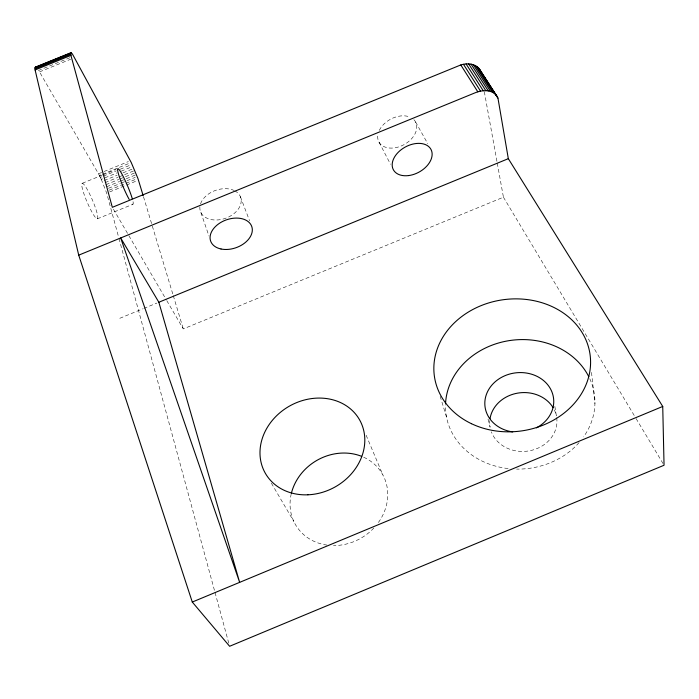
<?xml version="1.0" encoding="UTF-8"?>
<svg xmlns="http://www.w3.org/2000/svg" width="699" height="699" viewBox="0 0 699 699"><rect width="100%" height="100%" fill="white"/><g stroke="black" fill="none" stroke-linecap="round" stroke-linejoin="round"><path stroke-width="0.52" stroke-dasharray="3.5 2.62" d="M119.782 318.298L142.823 308.827M143.828 308.416L156.847 303.069M166.79 300.64L183.295 328.914L503.437 197.214L497.251 163.085M69.821 57.755L38.655 70.416L98.498 173.789L128.371 161.583M98.498 173.789L99.407 175.51L101.399 174.698M102.395 174.296L129.245 163.321M82.299 183.278L102.124 175.178M103.111 174.776L115.999 169.507M99.407 175.51L100.333 177.371L102.325 176.559M103.312 176.148L116.235 170.879M120.211 169.254L130.145 165.191M100.333 177.371L101.268 179.328L117.152 172.836M121.119 171.22L132.041 166.755M104.168 180.552L117.074 175.283M123.024 172.845L132.95 168.791M105.068 182.622L117.965 177.354M118.952 176.943L133.832 170.862M105.916 184.693L118.813 179.425M119.809 179.014L134.689 172.933M106.72 186.729L119.616 181.46M120.612 181.058L135.492 174.968M108.45 188.302L120.359 183.435M121.355 183.033L135.248 177.345M109.096 190.18L124.999 183.688M125.986 183.278L135.921 179.224M109.664 191.937L125.575 185.427M126.571 185.025L137.511 180.552M97.344 218.831A19.319 2.84 66.8 0 0 88.389 191.535A19.319 2.84 66.8 0 0 83.592 192.819A19.319 2.84 66.8 0 0 97.344 218.831L132.932 204.274M39.59 71.875L70.704 59.232M503.437 197.214L635.505 417.618M636.073 418.552L663.491 464.311M271.361 483.158L293.816 521.445M113.43 209.211L166.24 299.696M415.59 122.002L427.797 143.749M379.076 142.247L390.531 164.3M101.268 179.328L106.685 193.151L118.69 237.415M366.136 435.241L382.869 474.936M240.342 196.568L249.569 220.77M200.875 212.496L208.966 236.009M440.16 396.281L446.46 416.884M143.513 196.795L172.959 294.585M173.273 295.625L183.295 328.914M118.979 238.464L214.75 591.476M215.039 592.534L228.756 643.115M488.024 419.024L490.086 427.176A33.666 29.393 -5.4 0 1 489.781 420.632M484.311 91.639L497.059 162.019M554.849 406.39L556.369 415.783A33.666 29.393 -5.4 0 0 554.071 409.387M591.511 372.418L594.936 403.646M363.69 457.216A50.276 44.701 -31.1 0 1 377.844 523.245M373.895 527.963A50.276 44.701 -31.1 0 1 333.458 545.552M327.01 545.089A50.276 44.701 -31.1 0 1 291.142 494.298M133.028 201.662A19.31 2.211 67 0 1 130.827 202.125M556.71 417.679A33.666 29.393 -5.4 0 1 530.611 450.567A33.666 29.393 -5.4 0 1 491.353 431.825M413.913 119.704A20.874 14.382 -29 0 1 401.156 146.012A20.874 14.382 -29 0 1 377.897 134.645M379.295 130.407A20.874 14.382 -29 0 1 409.719 116.969M234.707 190.792A21.302 14.819 -19.5 0 1 226.694 217.852A21.302 14.819 -19.5 0 1 200.29 204.676M200.543 203.855A21.302 14.819 -19.5 0 1 233.903 190.399M589.755 378.692A74.854 64.631 -6.3 0 1 583.578 436.901M579.069 442.607A74.854 64.631 -6.3 0 1 516.57 469.099M508.112 468.557A74.854 64.631 -6.3 0 1 445.516 404.389"/><path stroke-width="1.05" d="M70.94 52.722L70.922 55.387L112.329 207.332L460.79 64.946C467.212 62.936 475.792 63.373 479.767 69.585L497.95 98.096L508.322 158.673L662.731 406.451L664.05 465.246L229.622 646.278L192.286 602.049L78.725 255.152L35.099 69.952L35.378 67.174L70.94 52.722L72.355 53.902L131.237 162.509L137.913 178.411L143.199 195.755M192.286 602.049L662.731 406.451M158.848 302.248L239.643 582.354L120.682 237.966L158.848 302.248L508.322 158.673M78.725 255.152L475.093 92.81C482.118 89.856 492.323 89.166 497.085 96.305M35.099 67.419L71.289 52.818M34.95 67.969L70.651 53.465M34.95 68.817L70.721 54.286M35.099 69.952L70.922 55.387M35.378 67.174L36.357 67.602M478.579 67.995L495.897 94.723M482.371 74.05L479.767 69.585M483.525 75.833L497.95 98.096M477.076 66.632L494.394 93.369M475.311 65.523L492.603 92.277M473.284 64.684L490.558 91.455M471.047 64.125L488.286 90.922M468.636 63.88L485.84 90.695M466.093 63.932L483.245 90.774M463.463 64.291L480.554 91.158M460.79 64.946L477.828 91.84M512.708 431.912A34.522 29.795 -6.4 0 1 488.688 389.553A34.522 29.795 -6.4 0 1 543.167 380.239A34.522 29.795 -6.4 0 1 536.369 427.867M291.378 493.311A50.276 44.701 -31.1 0 1 361.689 456.36M129.166 199.372A19.31 2.211 67 0 1 118.542 174.217A19.31 2.211 67 0 1 121.687 173.623A19.31 2.211 67 0 1 132.303 198.778M490.034 418.614A33.666 29.393 -5.4 0 1 517.618 393.135A33.666 29.393 -5.4 0 1 553.119 407.692M445.56 403.34A74.854 64.631 -6.3 0 1 506.819 341.033A74.854 64.631 -6.3 0 1 588.82 376.752M307.927 494.805A54.172 46.431 -29.3 0 0 359.863 420.361A54.172 46.431 -29.3 0 0 269.403 424.214A54.172 46.431 -29.3 0 0 307.927 494.805M471.441 423.69A78.594 66.239 -7.9 0 0 590.568 363.803A78.594 66.239 -7.9 0 0 474.638 308.556A78.594 66.239 -7.9 0 0 471.441 423.69M408.548 175.58A21.381 14.303 -28.6 0 0 430.977 149.42A21.381 14.303 -28.6 0 0 396.945 153.693A21.381 14.303 -28.6 0 0 408.548 175.58M221.024 248.993A21.818 14.74 -19.7 0 0 252.322 229.578A21.818 14.74 -19.7 0 0 220.237 222.789A21.818 14.74 -19.7 0 0 221.024 248.993"/></g></svg>
